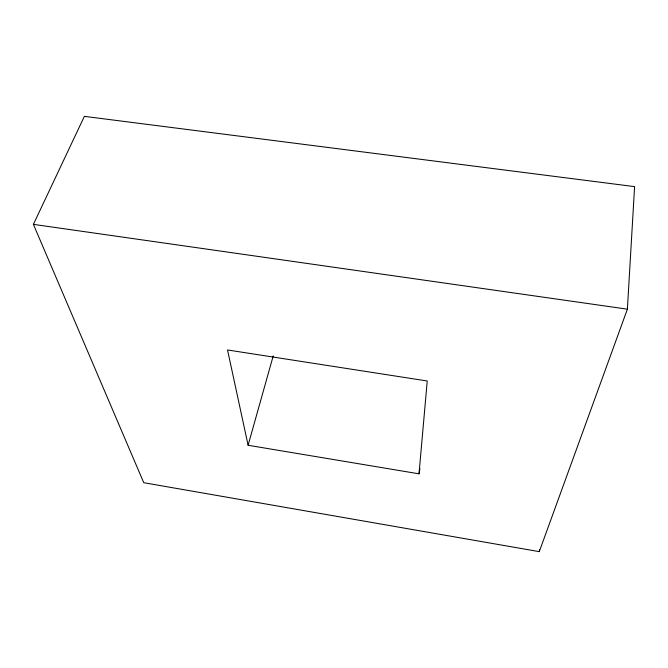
<?xml version="1.0" encoding="UTF-8"?>
<svg xmlns="http://www.w3.org/2000/svg" width="668" height="668" viewBox="0 0 668 668"><rect width="100%" height="100%" fill="white"/><g stroke="black" fill="none" stroke-linecap="round" stroke-linejoin="round"><path stroke-width="1" d="M627.386 309.175L634.6 186.623L84.368 116.357L33.4 224.364L143.754 482.705L539.276 551.643L627.386 309.175L33.4 224.364M419.011 473.829L427.244 380.985L227.537 349.965L248.104 445.264L419.011 473.829L419.905 468.727M539.276 551.643L539.485 549.58M248.104 445.264L273.212 355.919"/></g></svg>
